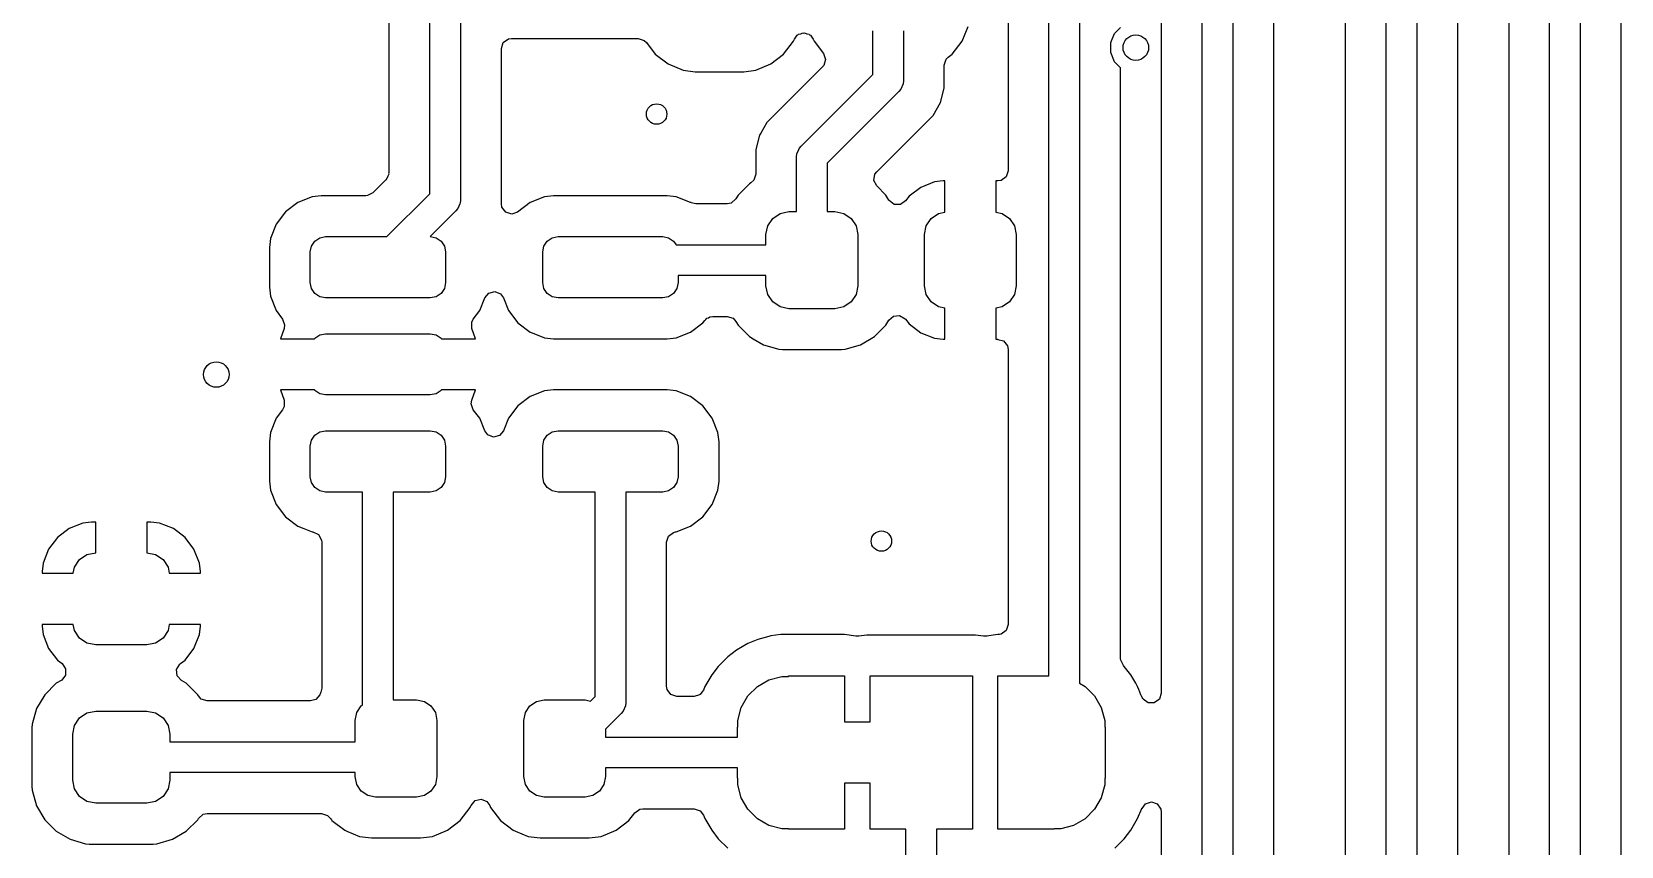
# Model space of a CAD drawing. Header units: inches. Extents: x -0.19 to 1.4, y -0.19 to 2.17.
# Drawn here: x 0.119 to 0.732, y 0.954 to 1.268 of the extents above; entities that cross this region are included whole.
import ezdxf

# ---------------------------------------------------------------- set-up
doc = ezdxf.new("R2010")
doc.units = ezdxf.units.IN
doc.header["$MEASUREMENT"] = 0
doc.layers.add('BLACK', color=250, linetype='CONTINUOUS')

msp = doc.modelspace()

# ---------------------------------------------------------------- linework, layer by layer
at = {"layer": 'BLACK', "linetype": 'CONTINUOUS'}
for p, q in [((0.71614, 1.85787), (0.71614, 0.52598)), ((0.73191, 0.5578), (0.73191, 1.86073)), ((0.70433, 0.52843), (0.70433, 1.85543)), ((0.68856, 1.84728), (0.68856, 0.53658)), ((0.65315, 1.82126), (0.65315, 0.5063)), ((0.66892, 0.52473), (0.66892, 1.82411)), ((0.64134, 0.50875), (0.64134, 1.81881)), ((0.62557, 1.81067), (0.62557, 0.51689)), ((0.59805, 0.49717), (0.59805, 1.706)), ((0.58228, 1.6126), (0.58228, 0.43937)), ((0.57047, 0.43937), (0.57047, 1.60669)), ((0.52323, 1.52598), (0.52323, 1.01725)), ((0.51142, 1.02008), (0.51142, 1.52126)), ((0.49565, 1.50159), (0.49565, 1.21472)), ((0.5547, 1.47491), (0.5547, 1.01348)), ((0.25707, 1.31885), (0.25707, 1.21404)), ((0.27283, 1.20589), (0.27283, 1.28622)), ((0.28465, 1.2815), (0.28465, 1.20344)), ((0.41578, 1.26755), (0.41662, 1.2679)), ((0.41662, 1.2679), (0.41693, 1.26783)), ((0.41693, 1.26783), (0.41723, 1.2679)), ((0.41723, 1.2679), (0.41808, 1.26755)), ((0.4435, 1.25186), (0.4435, 1.2687)), ((0.45531, 1.2687), (0.45531, 1.24941)), ((0.47793, 1.26465), (0.48032, 1.2704)), ((0.5367, 1.26767), (0.539, 1.26997)), ((0.30041, 1.26183), (0.30116, 1.26412)), ((0.30041, 1.20196), (0.30041, 1.26183)), ((0.30116, 1.26412), (0.30311, 1.26554)), ((0.30311, 1.26554), (0.30431, 1.26573)), ((0.30431, 1.26573), (0.35318, 1.26573)), ((0.35318, 1.26573), (0.35547, 1.26498)), ((0.35547, 1.26498), (0.35627, 1.2642)), ((0.35627, 1.2642), (0.35971, 1.25971)), ((0.40918, 1.25971), (0.41297, 1.26465)), ((0.41297, 1.26465), (0.41333, 1.26551)), ((0.41333, 1.26551), (0.41392, 1.2662)), ((0.41392, 1.2662), (0.4144, 1.26698)), ((0.4144, 1.26698), (0.41469, 1.2671)), ((0.41469, 1.2671), (0.41489, 1.26734)), ((0.41489, 1.26734), (0.41578, 1.26755)), ((0.41808, 1.26755), (0.41897, 1.26734)), ((0.41897, 1.26734), (0.41917, 1.2671)), ((0.41917, 1.2671), (0.41946, 1.26698)), ((0.41946, 1.26698), (0.42053, 1.26551)), ((0.42053, 1.26551), (0.42088, 1.26465)), ((0.42088, 1.26465), (0.42088, 1.26465)), ((0.42088, 1.26465), (0.4245, 1.25994)), ((0.47414, 1.25971), (0.47793, 1.26465)), ((0.53523, 1.26412), (0.5367, 1.26767)), ((0.53523, 1.26028), (0.53523, 1.26412)), ((0.35971, 1.25971), (0.36465, 1.25592)), ((0.36465, 1.25592), (0.3704, 1.25354)), ((0.39849, 1.25354), (0.40425, 1.25592)), ((0.40425, 1.25592), (0.40918, 1.25971)), ((0.4245, 1.25994), (0.4253, 1.25767)), ((0.4253, 1.25767), (0.42462, 1.25536)), ((0.47108, 1.25544), (0.47183, 1.25773)), ((0.47183, 1.25773), (0.47261, 1.25853)), ((0.47261, 1.25853), (0.47414, 1.25971)), ((0.5367, 1.25674), (0.53523, 1.26028)), ((0.539, 1.25444), (0.5367, 1.25674)), ((0.3704, 1.25354), (0.37503, 1.25293)), ((0.37503, 1.25293), (0.39387, 1.25293)), ((0.39387, 1.25293), (0.39849, 1.25354)), ((0.42416, 1.25481), (0.40274, 1.23339)), ((0.4159, 1.22425), (0.4435, 1.25186)), ((0.42462, 1.25536), (0.42416, 1.25481)), ((0.45531, 1.24941), (0.4552, 1.24826)), ((0.47108, 1.25226), (0.47108, 1.25544)), ((0.47108, 1.24656), (0.47108, 1.25226)), ((0.539, 1.02681), (0.539, 1.25444)), ((0.45359, 1.24523), (0.42598, 1.21763)), ((0.45432, 1.24613), (0.45359, 1.24523)), ((0.4552, 1.24826), (0.45432, 1.24613)), ((0.46961, 1.24104), (0.47108, 1.24656)), ((0.46675, 1.2361), (0.46961, 1.24104)), ((0.40274, 1.23339), (0.40033, 1.22921)), ((0.40274, 1.23339), (0.40274, 1.23339)), ((0.40274, 1.23339), (0.40274, 1.23339)), ((0.44504, 1.21439), (0.46675, 1.2361)), ((0.39988, 1.22844), (0.39841, 1.22293)), ((0.40033, 1.22921), (0.39988, 1.22844)), ((0.40033, 1.22921), (0.40033, 1.22921)), ((0.39841, 1.22293), (0.39841, 1.21341)), ((0.41417, 1.22008), (0.41429, 1.22123)), ((0.41417, 1.19902), (0.41417, 1.22008)), ((0.41429, 1.22123), (0.41499, 1.22293)), ((0.41499, 1.22293), (0.41517, 1.22336)), ((0.41517, 1.22336), (0.4159, 1.22425)), ((0.25702, 1.21343), (0.2566, 1.21261)), ((0.25707, 1.21404), (0.25697, 1.21374)), ((0.25697, 1.21374), (0.25702, 1.21343)), ((0.39841, 1.21341), (0.39766, 1.21112)), ((0.42598, 1.21763), (0.42598, 1.19902)), ((0.44395, 1.21103), (0.44432, 1.2134)), ((0.44432, 1.2134), (0.44504, 1.21439)), ((0.49565, 1.21472), (0.49491, 1.21243)), ((0.25593, 1.21128), (0.25092, 1.20628)), ((0.25632, 1.21175), (0.25593, 1.21128)), ((0.2566, 1.21261), (0.25632, 1.21175)), ((0.39601, 1.20977), (0.39161, 1.20537)), ((0.39649, 1.21006), (0.39601, 1.20977)), ((0.39766, 1.21112), (0.39649, 1.21006)), ((0.44504, 1.20888), (0.44395, 1.21103)), ((0.44855, 1.20537), (0.44504, 1.20888)), ((0.46202, 1.20834), (0.45749, 1.20491)), ((0.4673, 1.21043), (0.46202, 1.20834)), ((0.47063, 1.21083), (0.4673, 1.21043)), ((0.47126, 1.21083), (0.47063, 1.21083)), ((0.47126, 1.19882), (0.47126, 1.21083)), ((0.47126, 1.21083), (0.47126, 1.21083)), ((0.4917, 1.21083), (0.49094, 1.21083)), ((0.49094, 1.21083), (0.49094, 1.21083)), ((0.49094, 1.21083), (0.49094, 1.19882)), ((0.49296, 1.21101), (0.4917, 1.21085)), ((0.4917, 1.21085), (0.4917, 1.21083)), ((0.49491, 1.21243), (0.49296, 1.21101)), ((0.22195, 1.20253), (0.21721, 1.19893)), ((0.22195, 1.20253), (0.22195, 1.20253)), ((0.2275, 1.20472), (0.22195, 1.20253)), ((0.23098, 1.20514), (0.2275, 1.20472)), ((0.24817, 1.20514), (0.23098, 1.20514)), ((0.24878, 1.20519), (0.24817, 1.20514)), ((0.25092, 1.20628), (0.24878, 1.20519)), ((0.25631, 1.18937), (0.27283, 1.20589)), ((0.28439, 1.20196), (0.28365, 1.20016)), ((0.28453, 1.20229), (0.28439, 1.20196)), ((0.28465, 1.20344), (0.28453, 1.20229)), ((0.30063, 1.20068), (0.30041, 1.20196)), ((0.30209, 1.19876), (0.30063, 1.20068)), ((0.31152, 1.20253), (0.30667, 1.19885)), ((0.31706, 1.20472), (0.31152, 1.20253)), ((0.31152, 1.20253), (0.31152, 1.20253)), ((0.32055, 1.20514), (0.31706, 1.20472)), ((0.3643, 1.20514), (0.32055, 1.20514)), ((0.32055, 1.20514), (0.32055, 1.20514)), ((0.36778, 1.20472), (0.3643, 1.20514)), ((0.3643, 1.20514), (0.3643, 1.20514)), ((0.37332, 1.20253), (0.36778, 1.20472)), ((0.3734, 1.20249), (0.37332, 1.20253)), ((0.3735, 1.20246), (0.3734, 1.20249)), ((0.37357, 1.20244), (0.3735, 1.20246)), ((0.37531, 1.20199), (0.37357, 1.20244)), ((0.37357, 1.20244), (0.37357, 1.20244)), ((0.38738, 1.20199), (0.37531, 1.20199)), ((0.38893, 1.20231), (0.38738, 1.20199)), ((0.39074, 1.2039), (0.38893, 1.20231)), ((0.39161, 1.20537), (0.39074, 1.2039)), ((0.44967, 1.20348), (0.44855, 1.20537)), ((0.44982, 1.20324), (0.44967, 1.20348)), ((0.45174, 1.20179), (0.44982, 1.20324)), ((0.45415, 1.20174), (0.45174, 1.20179)), ((0.45613, 1.20311), (0.45415, 1.20174)), ((0.45749, 1.20491), (0.45613, 1.20311)), ((0.45749, 1.20491), (0.45749, 1.20491)), ((0.21721, 1.19893), (0.21361, 1.19419)), ((0.21721, 1.19893), (0.21721, 1.19893)), ((0.28292, 1.19927), (0.27302, 1.18937)), ((0.28365, 1.20016), (0.28292, 1.19927)), ((0.30439, 1.19806), (0.30209, 1.19876)), ((0.30667, 1.19885), (0.30439, 1.19806)), ((0.40304, 1.19355), (0.40496, 1.19642)), ((0.40496, 1.19642), (0.40783, 1.19834)), ((0.40783, 1.19834), (0.41122, 1.19902)), ((0.41122, 1.19902), (0.41417, 1.19902)), ((0.42598, 1.19902), (0.42894, 1.19902)), ((0.42894, 1.19902), (0.43233, 1.19834)), ((0.43233, 1.19834), (0.4352, 1.19642)), ((0.4352, 1.19642), (0.43712, 1.19355)), ((0.46406, 1.19355), (0.46598, 1.19642)), ((0.46598, 1.19642), (0.46885, 1.19834)), ((0.46885, 1.19834), (0.47126, 1.19882)), ((0.49094, 1.19882), (0.49335, 1.19834)), ((0.49335, 1.19834), (0.49622, 1.19642)), ((0.49622, 1.19642), (0.49814, 1.19355)), ((0.21142, 1.18864), (0.211, 1.18516)), ((0.21361, 1.19419), (0.21142, 1.18864)), ((0.21361, 1.19419), (0.21361, 1.19419)), ((0.2285, 1.18764), (0.23042, 1.18892)), ((0.23042, 1.18892), (0.23268, 1.18937)), ((0.23268, 1.18937), (0.25631, 1.18937)), ((0.27302, 1.18937), (0.27303, 1.18937)), ((0.27303, 1.18937), (0.27529, 1.18892)), ((0.27529, 1.18892), (0.27721, 1.18764)), ((0.31807, 1.18764), (0.31998, 1.18892)), ((0.31998, 1.18892), (0.32224, 1.18937)), ((0.32224, 1.18937), (0.3626, 1.18937)), ((0.3626, 1.18937), (0.36486, 1.18892)), ((0.36486, 1.18892), (0.36677, 1.18764)), ((0.40236, 1.19016), (0.40304, 1.19355)), ((0.40236, 1.18622), (0.40236, 1.19016)), ((0.43712, 1.19355), (0.4378, 1.19016)), ((0.4378, 1.19016), (0.4378, 1.17047)), ((0.46339, 1.19016), (0.46406, 1.19355)), ((0.46339, 1.17047), (0.46339, 1.19016)), ((0.49814, 1.19355), (0.49882, 1.19016)), ((0.49882, 1.19016), (0.49882, 1.17047)), ((0.211, 1.18516), (0.211, 1.16996)), ((0.22677, 1.18346), (0.22722, 1.18572)), ((0.22677, 1.17165), (0.22677, 1.18346)), ((0.22722, 1.18572), (0.2285, 1.18764)), ((0.27721, 1.18764), (0.27849, 1.18572)), ((0.27849, 1.18572), (0.27894, 1.18346)), ((0.27894, 1.18346), (0.27894, 1.17165)), ((0.31634, 1.18346), (0.31679, 1.18572)), ((0.31634, 1.17165), (0.31634, 1.18346)), ((0.31679, 1.18572), (0.31807, 1.18764)), ((0.36677, 1.18764), (0.36772, 1.18622)), ((0.36772, 1.18622), (0.40236, 1.18622)), ((0.211, 1.16996), (0.21142, 1.16647)), ((0.22722, 1.16939), (0.22677, 1.17165)), ((0.27894, 1.17165), (0.27849, 1.16939)), ((0.31679, 1.16939), (0.31634, 1.17165)), ((0.3685, 1.17165), (0.36805, 1.16939)), ((0.40236, 1.17441), (0.3685, 1.17441)), ((0.3685, 1.17441), (0.3685, 1.17165)), ((0.40236, 1.17047), (0.40236, 1.17441)), ((0.40304, 1.16708), (0.40236, 1.17047)), ((0.4378, 1.17047), (0.43712, 1.16708)), ((0.46406, 1.16708), (0.46339, 1.17047)), ((0.49882, 1.17047), (0.49814, 1.16708)), ((0.21142, 1.16647), (0.21361, 1.16093)), ((0.2285, 1.16748), (0.22722, 1.16939)), ((0.23042, 1.1662), (0.2285, 1.16748)), ((0.23268, 1.16575), (0.23042, 1.1662)), ((0.27303, 1.16575), (0.23268, 1.16575)), ((0.27529, 1.1662), (0.27303, 1.16575)), ((0.27721, 1.16748), (0.27529, 1.1662)), ((0.27849, 1.16939), (0.27721, 1.16748)), ((0.2921, 1.16093), (0.29401, 1.16578)), ((0.29401, 1.16578), (0.29554, 1.16764)), ((0.29554, 1.16764), (0.29788, 1.16824)), ((0.29788, 1.16824), (0.30012, 1.16735)), ((0.30012, 1.16735), (0.30126, 1.16578)), ((0.30126, 1.16578), (0.30317, 1.16093)), ((0.31807, 1.16748), (0.31679, 1.16939)), ((0.31998, 1.1662), (0.31807, 1.16748)), ((0.32224, 1.16575), (0.31998, 1.1662)), ((0.3626, 1.16575), (0.32224, 1.16575)), ((0.36486, 1.1662), (0.3626, 1.16575)), ((0.36677, 1.16748), (0.36486, 1.1662)), ((0.36805, 1.16939), (0.36677, 1.16748)), ((0.40496, 1.16421), (0.40304, 1.16708)), ((0.40783, 1.16229), (0.40496, 1.16421)), ((0.4352, 1.16421), (0.43233, 1.16229)), ((0.43712, 1.16708), (0.4352, 1.16421)), ((0.46598, 1.16421), (0.46406, 1.16708)), ((0.46885, 1.16229), (0.46598, 1.16421)), ((0.49622, 1.16421), (0.49335, 1.16229)), ((0.49814, 1.16708), (0.49622, 1.16421)), ((0.21361, 1.16093), (0.21361, 1.16093)), ((0.21361, 1.16093), (0.21611, 1.15763)), ((0.21611, 1.15763), (0.2169, 1.15536)), ((0.28897, 1.1564), (0.2896, 1.15763)), ((0.2896, 1.15763), (0.2921, 1.16093)), ((0.30317, 1.16093), (0.30317, 1.16093)), ((0.30317, 1.16093), (0.30317, 1.16093)), ((0.30317, 1.16093), (0.30677, 1.15618)), ((0.37924, 1.15743), (0.37958, 1.1579)), ((0.37958, 1.1579), (0.3802, 1.1581)), ((0.3802, 1.1581), (0.38074, 1.15847)), ((0.38074, 1.15847), (0.38187, 1.15864)), ((0.38187, 1.15864), (0.38738, 1.15864)), ((0.38738, 1.15864), (0.38967, 1.1579)), ((0.38967, 1.1579), (0.39074, 1.15673)), ((0.41122, 1.16161), (0.40783, 1.16229)), ((0.42894, 1.16161), (0.41122, 1.16161)), ((0.43233, 1.16229), (0.42894, 1.16161)), ((0.44967, 1.15715), (0.45147, 1.15874)), ((0.45147, 1.15874), (0.45387, 1.15897)), ((0.45387, 1.15897), (0.45595, 1.15774)), ((0.45595, 1.15774), (0.45613, 1.15752)), ((0.45613, 1.15752), (0.45749, 1.15572)), ((0.47126, 1.16181), (0.46885, 1.16229)), ((0.47126, 1.1498), (0.47126, 1.16181)), ((0.49335, 1.16229), (0.49094, 1.16181)), ((0.49094, 1.16181), (0.49094, 1.1498)), ((0.21668, 1.15399), (0.21528, 1.15)), ((0.2169, 1.15536), (0.21668, 1.15399)), ((0.2285, 1.15024), (0.23042, 1.15152)), ((0.23042, 1.15152), (0.23268, 1.15197)), ((0.23268, 1.15197), (0.27303, 1.15197)), ((0.27303, 1.15197), (0.27529, 1.15152)), ((0.27529, 1.15152), (0.27721, 1.15024)), ((0.28903, 1.15399), (0.28897, 1.1564)), ((0.29042, 1.15), (0.28903, 1.15399)), ((0.30677, 1.15618), (0.31152, 1.15258)), ((0.31152, 1.15258), (0.31152, 1.15258)), ((0.31152, 1.15258), (0.31152, 1.15258)), ((0.31152, 1.15258), (0.31228, 1.15229)), ((0.31228, 1.15229), (0.31706, 1.1504)), ((0.36778, 1.1504), (0.37332, 1.15258)), ((0.37332, 1.15258), (0.37807, 1.15618)), ((0.37807, 1.15618), (0.37876, 1.1571)), ((0.37876, 1.1571), (0.37924, 1.15743)), ((0.39074, 1.15673), (0.39161, 1.15526)), ((0.39161, 1.15526), (0.39601, 1.15086)), ((0.44415, 1.15086), (0.44855, 1.15526)), ((0.44855, 1.15526), (0.44967, 1.15715)), ((0.45749, 1.15572), (0.45749, 1.15572)), ((0.45749, 1.15572), (0.46202, 1.15229)), ((0.46202, 1.15229), (0.4673, 1.1502)), ((0.21528, 1.15), (0.22834, 1.15)), ((0.22834, 1.15), (0.2285, 1.15024)), ((0.27721, 1.15024), (0.27737, 1.15)), ((0.27737, 1.15), (0.29042, 1.15)), ((0.31706, 1.1504), (0.32055, 1.14998)), ((0.32055, 1.14998), (0.32055, 1.14998)), ((0.32055, 1.14998), (0.3643, 1.14998)), ((0.3643, 1.14998), (0.36778, 1.1504)), ((0.3643, 1.14998), (0.3643, 1.14998)), ((0.39601, 1.15086), (0.39601, 1.15086)), ((0.39601, 1.15086), (0.39601, 1.15086)), ((0.39601, 1.15086), (0.39749, 1.14998)), ((0.39749, 1.14998), (0.40136, 1.14769)), ((0.40136, 1.14769), (0.40734, 1.14596)), ((0.40734, 1.14596), (0.40873, 1.14585)), ((0.40873, 1.14585), (0.43142, 1.14585)), ((0.43142, 1.14585), (0.43282, 1.14596)), ((0.43282, 1.14596), (0.43879, 1.14769)), ((0.43879, 1.14769), (0.44415, 1.15086)), ((0.4673, 1.1502), (0.47063, 1.1498)), ((0.47063, 1.1498), (0.47063, 1.1498)), ((0.47063, 1.1498), (0.47126, 1.1498)), ((0.47126, 1.1498), (0.47126, 1.1498)), ((0.49094, 1.1498), (0.49094, 1.1498)), ((0.49094, 1.1498), (0.4917, 1.1498)), ((0.4917, 1.1498), (0.4917, 1.14975)), ((0.4917, 1.14975), (0.49385, 1.14919)), ((0.49385, 1.14919), (0.49538, 1.14733)), ((0.49538, 1.14733), (0.49565, 1.14591)), ((0.49565, 1.14591), (0.49565, 1.03994)), ((0.22834, 1.13031), (0.21528, 1.13031)), ((0.21528, 1.13031), (0.21668, 1.12632)), ((0.2285, 1.13008), (0.22834, 1.13031)), ((0.23042, 1.1288), (0.2285, 1.13008)), ((0.23268, 1.12835), (0.23042, 1.1288)), ((0.27303, 1.12835), (0.23268, 1.12835)), ((0.27529, 1.1288), (0.27303, 1.12835)), ((0.27721, 1.13008), (0.27529, 1.1288)), ((0.27737, 1.13031), (0.27721, 1.13008)), ((0.29042, 1.13031), (0.27737, 1.13031)), ((0.28903, 1.12632), (0.29042, 1.13031)), ((0.31152, 1.12773), (0.30677, 1.12413)), ((0.31706, 1.12992), (0.31152, 1.12773)), ((0.31152, 1.12773), (0.31152, 1.12773)), ((0.32055, 1.13033), (0.31706, 1.12992)), ((0.3643, 1.13033), (0.32055, 1.13033)), ((0.32055, 1.13033), (0.32055, 1.13033)), ((0.36778, 1.12992), (0.3643, 1.13033)), ((0.3643, 1.13033), (0.3643, 1.13033)), ((0.37332, 1.12773), (0.36778, 1.12992)), ((0.37807, 1.12413), (0.37332, 1.12773)), ((0.37332, 1.12773), (0.37332, 1.12773)), ((0.37332, 1.12773), (0.37332, 1.12773)), ((0.21611, 1.12268), (0.21361, 1.11938)), ((0.21674, 1.12392), (0.21611, 1.12268)), ((0.21668, 1.12632), (0.21674, 1.12392)), ((0.28881, 1.12496), (0.28903, 1.12632)), ((0.2896, 1.12268), (0.28881, 1.12496)), ((0.2921, 1.11938), (0.2896, 1.12268)), ((0.30677, 1.12413), (0.30317, 1.11938)), ((0.30677, 1.12413), (0.30677, 1.12413)), ((0.38167, 1.11938), (0.37807, 1.12413)), ((0.21361, 1.11938), (0.21142, 1.11384)), ((0.21361, 1.11938), (0.21361, 1.11938)), ((0.29401, 1.11454), (0.2921, 1.11938)), ((0.2921, 1.11938), (0.2921, 1.11938)), ((0.2921, 1.11938), (0.2921, 1.11938)), ((0.30317, 1.11938), (0.30126, 1.11454)), ((0.30317, 1.11938), (0.30317, 1.11938)), ((0.38385, 1.11384), (0.38167, 1.11938)), ((0.21142, 1.11384), (0.211, 1.11036)), ((0.211, 1.11036), (0.211, 1.09515)), ((0.22677, 1.10866), (0.22722, 1.11092)), ((0.22677, 1.09685), (0.22677, 1.10866)), ((0.22722, 1.11092), (0.2285, 1.11284)), ((0.2285, 1.11284), (0.23042, 1.11412)), ((0.23042, 1.11412), (0.23268, 1.11457)), ((0.23268, 1.11457), (0.27303, 1.11457)), ((0.27303, 1.11457), (0.27529, 1.11412)), ((0.27529, 1.11412), (0.27721, 1.11284)), ((0.27721, 1.11284), (0.27849, 1.11092)), ((0.27849, 1.11092), (0.27894, 1.10866)), ((0.27894, 1.10866), (0.27894, 1.09685)), ((0.29516, 1.11296), (0.29401, 1.11454)), ((0.2974, 1.11208), (0.29516, 1.11296)), ((0.29973, 1.11268), (0.2974, 1.11208)), ((0.30126, 1.11454), (0.29973, 1.11268)), ((0.31634, 1.10866), (0.31679, 1.11092)), ((0.31634, 1.09685), (0.31634, 1.10866)), ((0.31679, 1.11092), (0.31807, 1.11284)), ((0.31807, 1.11284), (0.31998, 1.11412)), ((0.31998, 1.11412), (0.32224, 1.11457)), ((0.32224, 1.11457), (0.3626, 1.11457)), ((0.3626, 1.11457), (0.36486, 1.11412)), ((0.36486, 1.11412), (0.36677, 1.11284)), ((0.36677, 1.11284), (0.36805, 1.11092)), ((0.36805, 1.11092), (0.3685, 1.10866)), ((0.3685, 1.10866), (0.3685, 1.09685)), ((0.38427, 1.11036), (0.38385, 1.11384)), ((0.38427, 1.09515), (0.38427, 1.11036)), ((0.22722, 1.09459), (0.22677, 1.09685)), ((0.27894, 1.09685), (0.27849, 1.09459)), ((0.31679, 1.09459), (0.31634, 1.09685)), ((0.3685, 1.09685), (0.36805, 1.09459)), ((0.211, 1.09515), (0.21142, 1.09167)), ((0.21142, 1.09167), (0.21361, 1.08613)), ((0.2285, 1.09267), (0.22722, 1.09459)), ((0.23042, 1.09139), (0.2285, 1.09267)), ((0.23268, 1.09094), (0.23042, 1.09139)), ((0.24695, 1.09094), (0.23268, 1.09094)), ((0.24695, 1.00889), (0.24695, 1.09094)), ((0.27303, 1.09094), (0.25876, 1.09094)), ((0.25876, 1.09094), (0.25876, 1.01083)), ((0.27529, 1.09139), (0.27303, 1.09094)), ((0.27721, 1.09267), (0.27529, 1.09139)), ((0.27849, 1.09459), (0.27721, 1.09267)), ((0.31807, 1.09267), (0.31679, 1.09459)), ((0.31998, 1.09139), (0.31807, 1.09267)), ((0.32224, 1.09094), (0.31998, 1.09139)), ((0.33652, 1.09094), (0.32224, 1.09094)), ((0.33652, 1.01219), (0.33652, 1.09094)), ((0.3626, 1.09094), (0.34833, 1.09094)), ((0.34833, 1.09094), (0.34833, 1.00974)), ((0.36486, 1.09139), (0.3626, 1.09094)), ((0.36677, 1.09267), (0.36486, 1.09139)), ((0.36805, 1.09459), (0.36677, 1.09267)), ((0.38167, 1.08613), (0.38385, 1.09167)), ((0.38385, 1.09167), (0.38427, 1.09515)), ((0.21361, 1.08613), (0.21361, 1.08613)), ((0.21361, 1.08613), (0.21361, 1.08613)), ((0.21361, 1.08613), (0.21721, 1.08138)), ((0.37807, 1.08138), (0.38167, 1.08613)), ((0.13915, 1.07893), (0.13387, 1.07685)), ((0.14248, 1.07933), (0.13915, 1.07893)), ((0.14409, 1.07933), (0.14248, 1.07933)), ((0.14409, 1.06752), (0.14409, 1.07933)), ((0.14409, 1.07933), (0.14409, 1.07933)), ((0.1654, 1.07933), (0.16378, 1.07933)), ((0.16378, 1.07933), (0.16378, 1.07933)), ((0.16378, 1.07933), (0.16378, 1.06752)), ((0.16872, 1.07893), (0.1654, 1.07933)), ((0.17401, 1.07685), (0.16872, 1.07893)), ((0.21721, 1.08138), (0.22195, 1.07778)), ((0.37332, 1.07778), (0.37807, 1.08138)), ((0.12934, 1.07341), (0.12591, 1.06889)), ((0.13387, 1.07685), (0.12934, 1.07341)), ((0.12934, 1.07341), (0.12934, 1.07341)), ((0.17853, 1.07341), (0.17401, 1.07685)), ((0.18197, 1.06889), (0.17853, 1.07341)), ((0.17853, 1.07341), (0.17853, 1.07341)), ((0.22195, 1.07778), (0.22195, 1.07778)), ((0.22195, 1.07778), (0.22195, 1.07778)), ((0.22195, 1.07778), (0.22432, 1.07685)), ((0.22432, 1.07685), (0.2275, 1.0756)), ((0.2275, 1.0756), (0.22775, 1.07557)), ((0.22775, 1.07557), (0.22993, 1.07455)), ((0.22993, 1.07455), (0.23111, 1.07245)), ((0.23111, 1.07245), (0.23118, 1.0717)), ((0.36409, 1.0717), (0.36484, 1.07399)), ((0.36484, 1.07399), (0.36679, 1.0754)), ((0.36679, 1.0754), (0.36753, 1.07557)), ((0.36753, 1.07557), (0.36778, 1.0756)), ((0.36778, 1.0756), (0.37332, 1.07778)), ((0.12591, 1.06889), (0.12382, 1.0636)), ((0.13783, 1.06493), (0.1407, 1.06685)), ((0.1407, 1.06685), (0.14409, 1.06752)), ((0.16378, 1.06752), (0.16717, 1.06685)), ((0.16717, 1.06685), (0.17004, 1.06493)), ((0.18405, 1.0636), (0.18197, 1.06889)), ((0.23118, 1.0717), (0.23118, 1.01532)), ((0.36409, 1.01612), (0.36409, 1.0717)), ((0.12382, 1.0636), (0.12343, 1.06028)), ((0.12343, 1.06028), (0.12343, 1.05965)), ((0.12343, 1.05965), (0.12343, 1.05965)), ((0.12343, 1.05965), (0.13543, 1.05965)), ((0.13543, 1.05965), (0.13591, 1.06205)), ((0.13591, 1.06205), (0.13783, 1.06493)), ((0.17004, 1.06493), (0.17196, 1.06205)), ((0.17196, 1.06205), (0.17244, 1.05965)), ((0.17244, 1.05965), (0.18445, 1.05965)), ((0.18445, 1.06028), (0.18405, 1.0636)), ((0.18445, 1.05965), (0.18445, 1.06028)), ((0.18445, 1.06028), (0.18445, 1.06028)), ((0.18445, 1.05965), (0.18445, 1.05965)), ((0.13543, 1.03996), (0.12343, 1.03996)), ((0.12343, 1.03996), (0.12343, 1.03996)), ((0.12343, 1.03996), (0.12343, 1.03933)), ((0.12343, 1.03933), (0.12382, 1.03601)), ((0.12382, 1.03601), (0.12591, 1.03072)), ((0.13591, 1.03755), (0.13543, 1.03996)), ((0.13783, 1.03468), (0.13591, 1.03755)), ((0.17196, 1.03755), (0.17004, 1.03468)), ((0.17244, 1.03996), (0.17196, 1.03755)), ((0.18445, 1.03996), (0.17244, 1.03996)), ((0.18197, 1.03072), (0.18405, 1.03601)), ((0.18405, 1.03601), (0.18445, 1.03933)), ((0.18445, 1.03933), (0.18445, 1.03996)), ((0.18445, 1.03996), (0.18445, 1.03996)), ((0.18445, 1.03933), (0.18445, 1.03933)), ((0.40342, 1.03526), (0.39929, 1.03416)), ((0.4043, 1.0355), (0.40342, 1.03526)), ((0.40814, 1.03601), (0.4043, 1.0355)), ((0.4043, 1.0355), (0.4043, 1.0355)), ((0.4043, 1.0355), (0.4043, 1.0355)), ((0.40843, 1.03604), (0.40814, 1.03601)), ((0.43268, 1.03604), (0.40843, 1.03604)), ((0.43699, 1.03536), (0.43268, 1.03604)), ((0.43268, 1.03604), (0.43268, 1.03604)), ((0.43821, 1.03536), (0.43699, 1.03536)), ((0.44128, 1.03585), (0.43821, 1.03536)), ((0.48313, 1.03585), (0.44128, 1.03585)), ((0.4862, 1.03536), (0.48313, 1.03585)), ((0.48734, 1.03536), (0.4862, 1.03536)), ((0.48738, 1.03535), (0.48734, 1.03536)), ((0.4874, 1.03536), (0.48738, 1.03535)), ((0.49173, 1.03604), (0.4874, 1.03536)), ((0.49204, 1.03604), (0.49173, 1.03604)), ((0.49232, 1.03609), (0.49204, 1.03604)), ((0.49296, 1.03623), (0.49232, 1.03609)), ((0.49491, 1.03765), (0.49296, 1.03623)), ((0.49565, 1.03994), (0.49491, 1.03765)), ((0.12591, 1.03072), (0.12934, 1.02619)), ((0.1407, 1.03276), (0.13783, 1.03468)), ((0.14409, 1.03209), (0.1407, 1.03276)), ((0.16378, 1.03209), (0.14409, 1.03209)), ((0.16717, 1.03276), (0.16378, 1.03209)), ((0.17004, 1.03468), (0.16717, 1.03276)), ((0.17853, 1.02619), (0.18197, 1.03072)), ((0.39095, 1.02997), (0.38765, 1.02743)), ((0.39544, 1.03256), (0.39095, 1.02997)), ((0.39929, 1.03416), (0.39544, 1.03256)), ((0.12934, 1.02619), (0.12934, 1.02619)), ((0.12934, 1.02619), (0.13114, 1.02483)), ((0.13114, 1.02483), (0.13252, 1.02285)), ((0.13252, 1.02285), (0.13247, 1.02044)), ((0.17528, 1.02257), (0.17651, 1.02465)), ((0.17651, 1.02465), (0.17673, 1.02483)), ((0.17673, 1.02483), (0.17853, 1.02619)), ((0.17853, 1.02619), (0.17853, 1.02619)), ((0.38398, 1.02377), (0.38145, 1.02046)), ((0.38765, 1.02743), (0.38398, 1.02377)), ((0.53904, 1.0262), (0.539, 1.02681)), ((0.54014, 1.02406), (0.53904, 1.0262)), ((0.54043, 1.02377), (0.54014, 1.02406)), ((0.54296, 1.02046), (0.54043, 1.02377)), ((0.54043, 1.02377), (0.54043, 1.02377)), ((0.12888, 1.01725), (0.12448, 1.01285)), ((0.13077, 1.01837), (0.12888, 1.01725)), ((0.13101, 1.01852), (0.13077, 1.01837)), ((0.13247, 1.02044), (0.13101, 1.01852)), ((0.17551, 1.02017), (0.17528, 1.02257)), ((0.1771, 1.01837), (0.17551, 1.02017)), ((0.17899, 1.01725), (0.1771, 1.01837)), ((0.18339, 1.01285), (0.17899, 1.01725)), ((0.17899, 1.01725), (0.17899, 1.01725)), ((0.17899, 1.01725), (0.17899, 1.01725)), ((0.38145, 1.02046), (0.37885, 1.01597)), ((0.39904, 1.01601), (0.40349, 1.01858)), ((0.40349, 1.01858), (0.40845, 1.01991)), ((0.40845, 1.01991), (0.41102, 1.01991)), ((0.41102, 1.01991), (0.41102, 1.02008)), ((0.41102, 1.02008), (0.43268, 1.02008)), ((0.43268, 1.02008), (0.43268, 1.00236)), ((0.44252, 1.00236), (0.44252, 1.02008)), ((0.44252, 1.02008), (0.48189, 1.02008)), ((0.48189, 1.02008), (0.48189, 0.96102)), ((0.49173, 0.96102), (0.49173, 1.02008)), ((0.49173, 1.02008), (0.51142, 1.02008)), ((0.52323, 1.01725), (0.52537, 1.01601)), ((0.54482, 1.01725), (0.54296, 1.02046)), ((0.54556, 1.01597), (0.54482, 1.01725)), ((0.12448, 1.01285), (0.12131, 1.0075)), ((0.18368, 1.01237), (0.18339, 1.01285)), ((0.18474, 1.0112), (0.18368, 1.01237)), ((0.18703, 1.01045), (0.18474, 1.0112)), ((0.22892, 1.01103), (0.22688, 1.01045)), ((0.23048, 1.01286), (0.22892, 1.01103)), ((0.23088, 1.01383), (0.23048, 1.01286)), ((0.23118, 1.01532), (0.23088, 1.01383)), ((0.25876, 1.01083), (0.26772, 1.01083)), ((0.26772, 1.01083), (0.27073, 1.01023)), ((0.31392, 1.01023), (0.31693, 1.01083)), ((0.31693, 1.01083), (0.33268, 1.01083)), ((0.33268, 1.01083), (0.33474, 1.01042)), ((0.33474, 1.01042), (0.33652, 1.01219)), ((0.36429, 1.01492), (0.36409, 1.01612)), ((0.3657, 1.01297), (0.36429, 1.01492)), ((0.36799, 1.01222), (0.3657, 1.01297)), ((0.3747, 1.01222), (0.36799, 1.01222)), ((0.37673, 1.0128), (0.3747, 1.01222)), ((0.37684, 1.01292), (0.37673, 1.0128)), ((0.37699, 1.01297), (0.37684, 1.01292)), ((0.37761, 1.01383), (0.37699, 1.01297)), ((0.3783, 1.01463), (0.37761, 1.01383)), ((0.37885, 1.01597), (0.3783, 1.01463)), ((0.39284, 1.00793), (0.39541, 1.01238)), ((0.39541, 1.01238), (0.39904, 1.01601)), ((0.52537, 1.01601), (0.529, 1.01238)), ((0.529, 1.01238), (0.53157, 1.00793)), ((0.54601, 1.01488), (0.54556, 1.01597)), ((0.54687, 1.0128), (0.54601, 1.01488)), ((0.5472, 1.01201), (0.54687, 1.0128)), ((0.54722, 1.01202), (0.5472, 1.01201)), ((0.54765, 1.01118), (0.54722, 1.01202)), ((0.5496, 1.00977), (0.54765, 1.01118)), ((0.55396, 1.01118), (0.55201, 1.00977)), ((0.5547, 1.01348), (0.55396, 1.01118)), ((0.12131, 1.0075), (0.11958, 1.00152)), ((0.12131, 1.0075), (0.12131, 1.0075)), ((0.13783, 1.0039), (0.1407, 1.00582)), ((0.1407, 1.00582), (0.14409, 1.0065)), ((0.14409, 1.0065), (0.16378, 1.0065)), ((0.16378, 1.0065), (0.16717, 1.00582)), ((0.16717, 1.00582), (0.17004, 1.0039)), ((0.22688, 1.01045), (0.18703, 1.01045)), ((0.24409, 1.00295), (0.24469, 1.00597)), ((0.24469, 1.00597), (0.2464, 1.00852)), ((0.2464, 1.00852), (0.24695, 1.00889)), ((0.27073, 1.01023), (0.27328, 1.00852)), ((0.27328, 1.00852), (0.27499, 1.00597)), ((0.27499, 1.00597), (0.27559, 1.00295)), ((0.30906, 1.00295), (0.30965, 1.00597)), ((0.30965, 1.00597), (0.31136, 1.00852)), ((0.31136, 1.00852), (0.31392, 1.01023)), ((0.3466, 1.00557), (0.34055, 0.99952)), ((0.34733, 1.00646), (0.3466, 1.00557)), ((0.34821, 1.00859), (0.34733, 1.00646)), ((0.34833, 1.00974), (0.34821, 1.00859)), ((0.39151, 1.00296), (0.39284, 1.00793)), ((0.53157, 1.00793), (0.5329, 1.00296)), ((0.55201, 1.00977), (0.5496, 1.00977)), ((0.11958, 1.00152), (0.11947, 1.00012)), ((0.11947, 1.00012), (0.11947, 0.97743)), ((0.13524, 0.99764), (0.13591, 1.00103)), ((0.13591, 1.00103), (0.13783, 1.0039)), ((0.17004, 1.0039), (0.17196, 1.00103)), ((0.17196, 1.00103), (0.17264, 0.99764)), ((0.24409, 0.99469), (0.24409, 1.00295)), ((0.27559, 1.00295), (0.27559, 0.9813)), ((0.30906, 0.9813), (0.30906, 1.00295)), ((0.34055, 0.99952), (0.34055, 0.99646)), ((0.39134, 0.99646), (0.39134, 1.00039)), ((0.39134, 1.00039), (0.39151, 1.00039)), ((0.39151, 1.00039), (0.39151, 1.00296)), ((0.43268, 1.00236), (0.44252, 1.00236)), ((0.5329, 1.00296), (0.5329, 1.00039)), ((0.5329, 1.00039), (0.53307, 1.00039)), ((0.53307, 1.00039), (0.53307, 0.98071)), ((0.13524, 0.97992), (0.13524, 0.99764)), ((0.17264, 0.99764), (0.17264, 0.99469)), ((0.17264, 0.99469), (0.24409, 0.99469)), ((0.34055, 0.99646), (0.39134, 0.99646)), ((0.13591, 0.97653), (0.13524, 0.97992)), ((0.17264, 0.97992), (0.17196, 0.97653)), ((0.24409, 0.98287), (0.17264, 0.98287)), ((0.17264, 0.98287), (0.17264, 0.97992)), ((0.24409, 0.9813), (0.24409, 0.98287)), ((0.24469, 0.97829), (0.24409, 0.9813)), ((0.27559, 0.9813), (0.27499, 0.97829)), ((0.30965, 0.97829), (0.30906, 0.9813)), ((0.34055, 0.9813), (0.33995, 0.97829)), ((0.39134, 0.98465), (0.34055, 0.98465)), ((0.34055, 0.98465), (0.34055, 0.9813)), ((0.39134, 0.98071), (0.39134, 0.98465)), ((0.39151, 0.98071), (0.39134, 0.98071)), ((0.39151, 0.97814), (0.39151, 0.98071)), ((0.53307, 0.98071), (0.5329, 0.98071)), ((0.5329, 0.98071), (0.5329, 0.97814)), ((0.11947, 0.97743), (0.11958, 0.97604)), ((0.11958, 0.97604), (0.11958, 0.97604)), ((0.11958, 0.97604), (0.12131, 0.97006)), ((0.13783, 0.97366), (0.13591, 0.97653)), ((0.17196, 0.97653), (0.17004, 0.97366)), ((0.2464, 0.97573), (0.24469, 0.97829)), ((0.24896, 0.97402), (0.2464, 0.97573)), ((0.25197, 0.97343), (0.24896, 0.97402)), ((0.27073, 0.97402), (0.26772, 0.97343)), ((0.27328, 0.97573), (0.27073, 0.97402)), ((0.27499, 0.97829), (0.27328, 0.97573)), ((0.31136, 0.97573), (0.30965, 0.97829)), ((0.31392, 0.97402), (0.31136, 0.97573)), ((0.31693, 0.97343), (0.31392, 0.97402)), ((0.33569, 0.97402), (0.33268, 0.97343)), ((0.33824, 0.97573), (0.33569, 0.97402)), ((0.33995, 0.97829), (0.33824, 0.97573)), ((0.39284, 0.97318), (0.39151, 0.97814)), ((0.44252, 0.97874), (0.43268, 0.97874)), ((0.43268, 0.97874), (0.43268, 0.96102)), ((0.44252, 0.96102), (0.44252, 0.97874)), ((0.5329, 0.97814), (0.53157, 0.97318)), ((0.12131, 0.97006), (0.12448, 0.96471)), ((0.1407, 0.97174), (0.13783, 0.97366)), ((0.14409, 0.97106), (0.1407, 0.97174)), ((0.16378, 0.97106), (0.14409, 0.97106)), ((0.16717, 0.97174), (0.16378, 0.97106)), ((0.17004, 0.97366), (0.16717, 0.97174)), ((0.26772, 0.97343), (0.25197, 0.97343)), ((0.28458, 0.96444), (0.28837, 0.96938)), ((0.28837, 0.96938), (0.28865, 0.97006)), ((0.28865, 0.97006), (0.28872, 0.97023)), ((0.28872, 0.97023), (0.29029, 0.97206)), ((0.29029, 0.97206), (0.29263, 0.97263)), ((0.29263, 0.97263), (0.29485, 0.9717)), ((0.29485, 0.9717), (0.29592, 0.97023)), ((0.29592, 0.97023), (0.29628, 0.96938)), ((0.29628, 0.96938), (0.29628, 0.96938)), ((0.29628, 0.96938), (0.30007, 0.96444)), ((0.33268, 0.97343), (0.31693, 0.97343)), ((0.35178, 0.96735), (0.35376, 0.96872)), ((0.35376, 0.96872), (0.35487, 0.96888)), ((0.35487, 0.96888), (0.3747, 0.96888)), ((0.3747, 0.96888), (0.37699, 0.96813)), ((0.37699, 0.96813), (0.3783, 0.96647)), ((0.39541, 0.96873), (0.39284, 0.97318)), ((0.39904, 0.96509), (0.39541, 0.96873)), ((0.529, 0.96873), (0.52537, 0.96509)), ((0.53157, 0.97318), (0.529, 0.96873)), ((0.54556, 0.96513), (0.54715, 0.96898)), ((0.54715, 0.96898), (0.5472, 0.9691)), ((0.54715, 0.96898), (0.54715, 0.96898)), ((0.5472, 0.9691), (0.54726, 0.96907)), ((0.54726, 0.96907), (0.54856, 0.97081)), ((0.54856, 0.97081), (0.55086, 0.97152)), ((0.55086, 0.97152), (0.55314, 0.97075)), ((0.55314, 0.97075), (0.55453, 0.96878)), ((0.55453, 0.96878), (0.5547, 0.96763)), ((0.12448, 0.96471), (0.12448, 0.96471)), ((0.12448, 0.96471), (0.12448, 0.96471)), ((0.12448, 0.96471), (0.12888, 0.96031)), ((0.17899, 0.96031), (0.18339, 0.96471)), ((0.18339, 0.96471), (0.18368, 0.96519)), ((0.18368, 0.96519), (0.18549, 0.96679)), ((0.18549, 0.96679), (0.18703, 0.96711)), ((0.18703, 0.96711), (0.23114, 0.96711)), ((0.23114, 0.96711), (0.23343, 0.96636)), ((0.23343, 0.96636), (0.23423, 0.96558)), ((0.23423, 0.96558), (0.23456, 0.96515)), ((0.23456, 0.96515), (0.2349, 0.96471)), ((0.2349, 0.96471), (0.23511, 0.96444)), ((0.23511, 0.96444), (0.24005, 0.96065)), ((0.27964, 0.96065), (0.28458, 0.96444)), ((0.30007, 0.96444), (0.30007, 0.96444)), ((0.30007, 0.96444), (0.30501, 0.96065)), ((0.3446, 0.96065), (0.34954, 0.96444)), ((0.34954, 0.96444), (0.35178, 0.96735)), ((0.3783, 0.96647), (0.37885, 0.96513)), ((0.37885, 0.96513), (0.37885, 0.96513)), ((0.37885, 0.96513), (0.38145, 0.96064)), ((0.40349, 0.96252), (0.39904, 0.96509)), ((0.40845, 0.96119), (0.40349, 0.96252)), ((0.52092, 0.96252), (0.51596, 0.96119)), ((0.52537, 0.96509), (0.52092, 0.96252)), ((0.54296, 0.96064), (0.54556, 0.96513)), ((0.5547, 0.96763), (0.5547, 0.43652)), ((0.12888, 0.96031), (0.13424, 0.95714)), ((0.13424, 0.95714), (0.14021, 0.95541)), ((0.16766, 0.95541), (0.17364, 0.95714)), ((0.17364, 0.95714), (0.17899, 0.96031)), ((0.24005, 0.96065), (0.24005, 0.96065)), ((0.24005, 0.96065), (0.24005, 0.96065)), ((0.24005, 0.96065), (0.24087, 0.96031)), ((0.24087, 0.96031), (0.2458, 0.95827)), ((0.2458, 0.95827), (0.25042, 0.95766)), ((0.25042, 0.95766), (0.26927, 0.95766)), ((0.26927, 0.95766), (0.27389, 0.95827)), ((0.27389, 0.95827), (0.27964, 0.96065)), ((0.30501, 0.96065), (0.30501, 0.96065)), ((0.30501, 0.96065), (0.30501, 0.96065)), ((0.30501, 0.96065), (0.30583, 0.96031)), ((0.30583, 0.96031), (0.31076, 0.95827)), ((0.31076, 0.95827), (0.31538, 0.95766)), ((0.31538, 0.95766), (0.33423, 0.95766)), ((0.33423, 0.95766), (0.33885, 0.95827)), ((0.33885, 0.95827), (0.3446, 0.96065)), ((0.38145, 0.96064), (0.38398, 0.95733)), ((0.38398, 0.95733), (0.38765, 0.95367)), ((0.41102, 0.96119), (0.40845, 0.96119)), ((0.41102, 0.96102), (0.41102, 0.96119)), ((0.43268, 0.96102), (0.41102, 0.96102)), ((0.4563, 0.96102), (0.44252, 0.96102)), ((0.4563, 0.47087), (0.4563, 0.96102)), ((0.48189, 0.96102), (0.46811, 0.96102)), ((0.46811, 0.96102), (0.46811, 0.47331)), ((0.51339, 0.96102), (0.49173, 0.96102)), ((0.51596, 0.96119), (0.51339, 0.96119)), ((0.51339, 0.96119), (0.51339, 0.96102)), ((0.53676, 0.95367), (0.54043, 0.95733)), ((0.54043, 0.95733), (0.54296, 0.96064)), ((0.14021, 0.95541), (0.14161, 0.9553)), ((0.14161, 0.9553), (0.16627, 0.9553)), ((0.16627, 0.9553), (0.16766, 0.95541))]:
    msp.add_line(p, q, dxfattribs=at)
at = {"layer": 'BLACK'}
for centre, radius in [((0.54488, 1.2622), 0.00492), ((0.36024, 1.23661), 0.00394), ((0.19055, 1.13622), 0.00492), ((0.44685, 1.07205), 0.00394)]:
    msp.add_circle(centre, radius, dxfattribs=at)
at = {"layer": 'WHITE'}
for centre, radius in [((0.54488, 1.2622), 0.00492), ((0.36024, 1.23661), 0.00394), ((0.19055, 1.13622), 0.00492), ((0.44685, 1.07205), 0.00394)]:
    msp.add_circle(centre, radius, dxfattribs=at)

doc.saveas('drawing.dxf')
